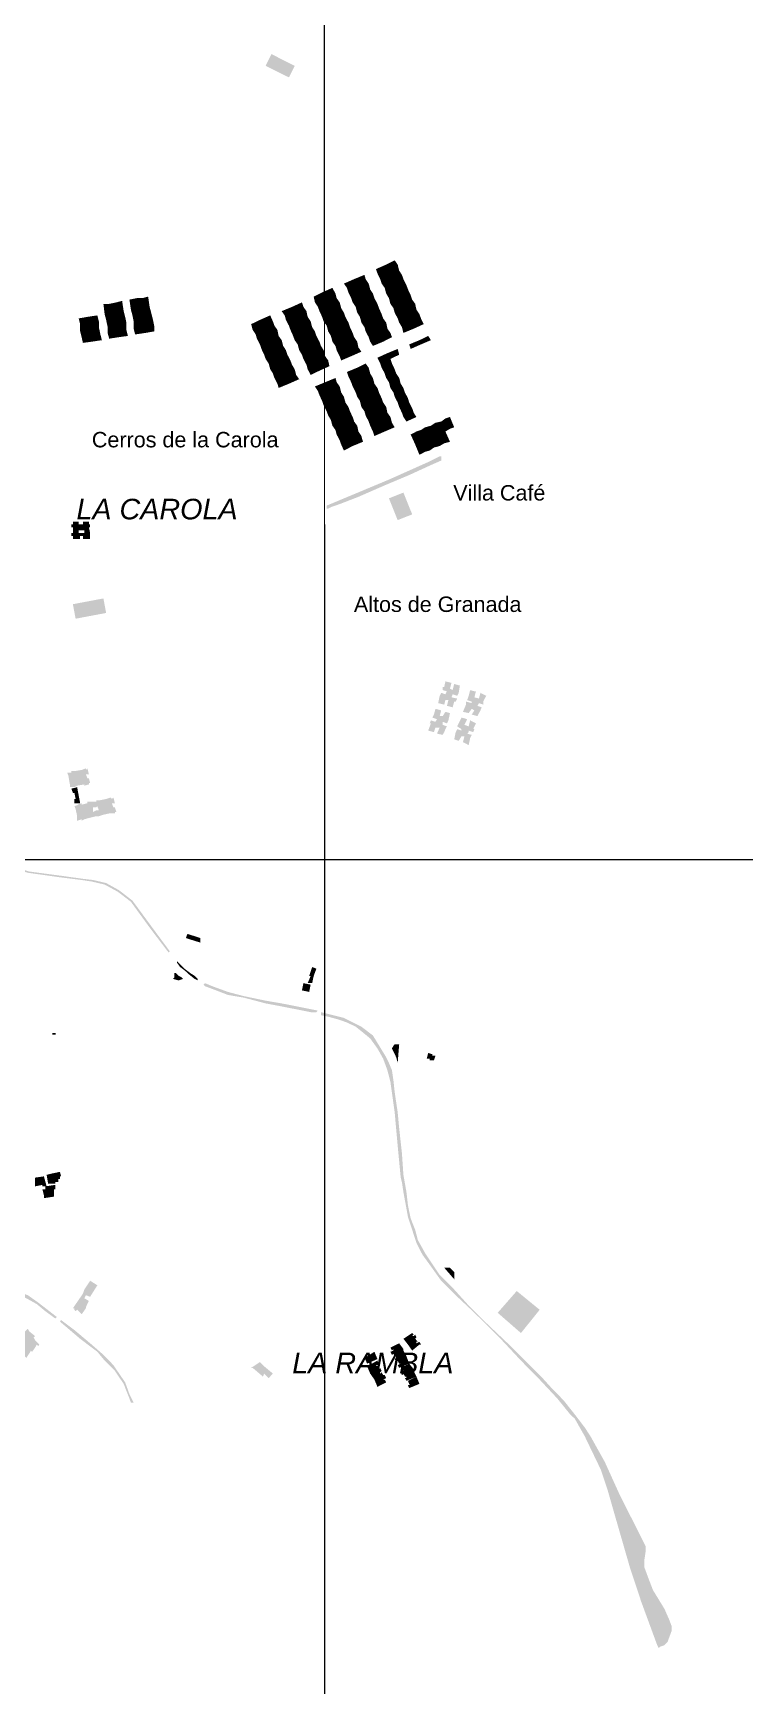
# Model space of a CAD drawing. Header units: millimetres. Extents: x -3588 to 75209, y -3737 to 38254.
# Drawn here: x 28075 to 28741, y 3094 to 4636 of the extents above; entities that cross this region are included whole.
import ezdxf

# ---------------------------------------------------------------- set-up
doc = ezdxf.new("R2010")
doc.units = ezdxf.units.MM
for name, color, linetype in [('H', 250, 'Continuous'), ('P', 253, 'Continuous'), ('T', 7, 'Continuous')]:
    doc.layers.add(name, color=color, linetype=linetype)

msp = doc.modelspace()

# ---------------------------------------------------------------- hatches: boundary and pattern name
at = {"layer": 'H', "linetype": 'Continuous'}
for points in [[(28314.583, 4594.945), (28292.85, 4605.683), (28298.211, 4616.694), (28319.945, 4605.683), (28314.583, 4594.945), (28314.583, 4594.945)], [(28406.605, 4415.975), (28397.29, 4412.022), (28395.882, 4415.975), (28405.484, 4420.216), (28406.605, 4415.975), (28406.605, 4415.975)], [(28409.437, 4410.614), (28399.835, 4406.661), (28397.29, 4412.022), (28406.605, 4415.975), (28409.437, 4410.614), (28409.437, 4410.614)], [(28416.207, 4420.216), (28406.605, 4415.975), (28405.484, 4420.216), (28413.39, 4424.169), (28416.207, 4420.216), (28416.207, 4420.216)], [(28417.615, 4414.567), (28409.437, 4410.614), (28406.605, 4415.975), (28416.207, 4420.216), (28417.615, 4414.567), (28417.615, 4414.567)], [(28420.16, 4410.614), (28410.846, 4406.661), (28409.437, 4410.614), (28417.615, 4414.567), (28420.16, 4410.614), (28420.16, 4410.614)], [(28358.065, 4393.122), (28348.463, 4388.881), (28345.63, 4394.242), (28355.233, 4398.483), (28358.065, 4393.122), (28358.065, 4393.122)], [(28378.39, 4402.436), (28368.788, 4398.483), (28365.955, 4402.436), (28375.557, 4406.661), (28378.39, 4402.436), (28378.39, 4402.436)], [(28379.51, 4398.483), (28370.196, 4394.242), (28368.788, 4398.483), (28378.39, 4402.436), (28379.51, 4398.483), (28379.51, 4398.483)], [(28382.327, 4393.122), (28372.741, 4388.881), (28370.196, 4394.242), (28379.51, 4398.483), (28382.327, 4393.122), (28382.327, 4393.122)], [(28386.28, 4406.661), (28378.39, 4402.436), (28375.557, 4406.661), (28385.16, 4410.614), (28386.28, 4406.661), (28386.28, 4406.661)], [(28389.113, 4402.436), (28379.51, 4398.483), (28378.39, 4402.436), (28386.28, 4406.661), (28389.113, 4402.436), (28389.113, 4402.436)], [(28390.521, 4397.059), (28382.327, 4393.122), (28379.51, 4398.483), (28389.113, 4402.436), (28390.521, 4397.059), (28390.521, 4397.059)], [(28393.065, 4393.122), (28383.751, 4388.881), (28382.327, 4393.122), (28390.521, 4397.059), (28393.065, 4393.122), (28393.065, 4393.122)], [(28410.846, 4406.661), (28401.243, 4402.436), (28399.835, 4406.661), (28409.437, 4410.614), (28410.846, 4406.661), (28410.846, 4406.661)], [(28413.39, 4402.436), (28404.076, 4398.483), (28401.243, 4402.436), (28410.846, 4406.661), (28413.39, 4402.436), (28413.39, 4402.436)], [(28414.799, 4397.059), (28405.484, 4393.122), (28404.076, 4398.483), (28413.39, 4402.436), (28414.799, 4397.059), (28414.799, 4397.059)], [(28417.615, 4393.122), (28408.029, 4388.881), (28405.484, 4393.122), (28414.799, 4397.059), (28417.615, 4393.122), (28417.615, 4393.122)], [(28421.568, 4406.661), (28413.39, 4402.436), (28410.846, 4406.661), (28420.16, 4410.614), (28421.568, 4406.661), (28421.568, 4406.661)], [(28424.401, 4401.012), (28414.799, 4397.059), (28413.39, 4402.436), (28421.568, 4406.661), (28424.401, 4401.012), (28424.401, 4401.012)], [(28425.809, 4397.059), (28417.615, 4393.122), (28414.799, 4397.059), (28424.401, 4401.012), (28425.809, 4397.059), (28425.809, 4397.059)], [(28428.354, 4391.698), (28419.04, 4387.473), (28417.615, 4393.122), (28425.809, 4397.059), (28428.354, 4391.698), (28428.354, 4391.698)], [(28148.033, 4375.326), (28142.383, 4373.917), (28141.263, 4383.52), (28146.624, 4383.52), (28148.033, 4375.326), (28148.033, 4375.326)], [(28154.818, 4376.734), (28151.986, 4375.326), (28148.033, 4375.326), (28146.624, 4383.52), (28153.394, 4384.928), (28154.818, 4376.734), (28154.818, 4376.734)], [(28160.179, 4376.734), (28154.818, 4376.734), (28153.394, 4384.928), (28158.755, 4386.336), (28160.179, 4376.734), (28160.179, 4376.734)], [(28173.719, 4379.567), (28166.949, 4378.158), (28165.541, 4387.473), (28172.31, 4388.881), (28173.719, 4379.567), (28173.719, 4379.567)], [(28179.08, 4380.687), (28176.263, 4379.567), (28173.719, 4379.567), (28172.31, 4388.881), (28177.672, 4388.881), (28179.08, 4380.687), (28179.08, 4380.687)], [(28184.457, 4380.687), (28179.08, 4380.687), (28177.672, 4388.881), (28183.033, 4390.289), (28184.457, 4380.687), (28184.457, 4380.687)], [(28328.138, 4380.687), (28318.536, 4376.734), (28317.416, 4380.687), (28326.73, 4384.928), (28328.138, 4380.687), (28328.138, 4380.687)], [(28348.463, 4388.881), (28338.861, 4384.928), (28337.741, 4390.289), (28345.63, 4394.242), (28348.463, 4388.881), (28348.463, 4388.881)], [(28349.871, 4384.928), (28341.678, 4380.687), (28338.861, 4384.928), (28348.463, 4388.881), (28349.871, 4384.928), (28349.871, 4384.928)], [(28352.416, 4380.687), (28343.102, 4376.734), (28341.678, 4380.687), (28349.871, 4384.928), (28352.416, 4380.687), (28352.416, 4380.687)], [(28359.186, 4388.881), (28349.871, 4384.928), (28348.463, 4388.881), (28358.065, 4393.122), (28359.186, 4388.881), (28359.186, 4388.881)], [(28362.002, 4384.928), (28352.416, 4380.687), (28349.871, 4384.928), (28359.186, 4388.881), (28362.002, 4384.928), (28362.002, 4384.928)], [(28363.427, 4379.567), (28353.824, 4375.326), (28352.416, 4380.687), (28362.002, 4384.928), (28363.427, 4379.567), (28363.427, 4379.567)], [(28383.751, 4388.881), (28374.149, 4384.928), (28372.741, 4388.881), (28382.327, 4393.122), (28383.751, 4388.881), (28383.751, 4388.881)], [(28386.28, 4384.928), (28376.966, 4380.687), (28374.149, 4384.928), (28383.751, 4388.881), (28386.28, 4384.928), (28386.28, 4384.928)], [(28387.704, 4379.567), (28378.39, 4375.326), (28376.966, 4380.687), (28386.28, 4384.928), (28387.704, 4379.567), (28387.704, 4379.567)], [(28394.474, 4388.881), (28386.28, 4384.928), (28383.751, 4388.881), (28393.065, 4393.122), (28394.474, 4388.881), (28394.474, 4388.881)], [(28397.29, 4383.52), (28387.704, 4379.567), (28386.28, 4384.928), (28394.474, 4388.881), (28397.29, 4383.52), (28397.29, 4383.52)], [(28398.715, 4379.567), (28390.521, 4375.326), (28387.704, 4379.567), (28397.29, 4383.52), (28398.715, 4379.567), (28398.715, 4379.567)], [(28419.04, 4387.473), (28409.437, 4383.52), (28408.029, 4388.881), (28417.615, 4393.122), (28419.04, 4387.473), (28419.04, 4387.473)], [(28421.568, 4383.52), (28412.254, 4379.567), (28409.437, 4383.52), (28419.04, 4387.473), (28421.568, 4383.52), (28421.568, 4383.52)], [(28422.976, 4379.567), (28413.39, 4375.326), (28412.254, 4379.567), (28421.568, 4383.52), (28422.976, 4379.567), (28422.976, 4379.567)], [(28429.762, 4387.473), (28421.568, 4383.52), (28419.04, 4387.473), (28428.354, 4391.698), (28429.762, 4387.473), (28429.762, 4387.473)], [(28432.579, 4383.52), (28422.976, 4379.567), (28421.568, 4383.52), (28429.762, 4387.473), (28432.579, 4383.52), (28432.579, 4383.52)], [(28433.715, 4378.158), (28425.809, 4373.917), (28422.976, 4379.567), (28432.579, 4383.52), (28433.715, 4378.158), (28433.715, 4378.158)], [(28127.708, 4366.012), (28119.53, 4364.603), (28118.106, 4369.965), (28126.3, 4371.373), (28127.708, 4366.012), (28127.708, 4366.012)], [(28137.022, 4367.148), (28127.708, 4366.012), (28126.3, 4371.373), (28135.614, 4372.797), (28137.022, 4367.148), (28137.022, 4367.148)], [(28137.022, 4361.787), (28128.844, 4359.242), (28127.708, 4366.012), (28137.022, 4367.148), (28137.022, 4361.787), (28137.022, 4361.787)], [(28151.986, 4369.965), (28143.808, 4368.556), (28142.383, 4373.917), (28148.033, 4375.326), (28151.986, 4375.326), (28151.986, 4369.965), (28151.986, 4369.965)], [(28153.394, 4364.603), (28145.216, 4361.787), (28143.808, 4368.556), (28151.986, 4369.965), (28153.394, 4364.603), (28153.394, 4364.603)], [(28161.588, 4371.373), (28151.986, 4369.965), (28151.986, 4375.326), (28154.818, 4376.734), (28160.179, 4376.734), (28161.588, 4371.373), (28161.588, 4371.373)], [(28162.708, 4366.012), (28153.394, 4364.603), (28151.986, 4369.965), (28161.588, 4371.373), (28162.708, 4366.012), (28162.708, 4366.012)], [(28177.672, 4373.917), (28168.357, 4372.797), (28166.949, 4378.158), (28173.719, 4379.567), (28176.263, 4379.567), (28177.672, 4373.917), (28177.672, 4373.917)], [(28177.672, 4368.556), (28169.494, 4367.148), (28168.357, 4372.797), (28177.672, 4373.917), (28177.672, 4368.556), (28177.672, 4368.556)], [(28179.08, 4361.787), (28169.494, 4360.362), (28169.494, 4367.148), (28177.672, 4368.556), (28179.08, 4361.787), (28179.08, 4361.787)], [(28185.865, 4375.326), (28177.672, 4373.917), (28176.263, 4379.567), (28179.08, 4380.687), (28184.457, 4380.687), (28185.865, 4375.326), (28185.865, 4375.326)], [(28187.274, 4369.965), (28177.672, 4368.556), (28177.672, 4373.917), (28185.865, 4375.326), (28187.274, 4369.965), (28187.274, 4369.965)], [(28188.682, 4363.195), (28179.08, 4361.787), (28177.672, 4368.556), (28187.274, 4369.965), (28188.682, 4363.195), (28188.682, 4363.195)], [(28290.306, 4363.195), (28280.703, 4359.242), (28279.295, 4364.603), (28287.489, 4368.556), (28290.306, 4363.195), (28290.306, 4363.195)], [(28299.62, 4367.148), (28290.306, 4363.195), (28287.489, 4368.556), (28297.091, 4372.797), (28299.62, 4367.148), (28299.62, 4367.148)], [(28301.028, 4363.195), (28291.442, 4359.242), (28290.306, 4363.195), (28299.62, 4367.148), (28301.028, 4363.195), (28301.028, 4363.195)], [(28318.536, 4376.734), (28310.63, 4372.797), (28307.814, 4376.734), (28317.416, 4380.687), (28318.536, 4376.734), (28318.536, 4376.734)], [(28321.353, 4372.797), (28311.767, 4368.556), (28310.63, 4372.797), (28318.536, 4376.734), (28321.353, 4372.797), (28321.353, 4372.797)], [(28322.777, 4367.148), (28314.583, 4363.195), (28311.767, 4368.556), (28321.353, 4372.797), (28322.777, 4367.148), (28322.777, 4367.148)], [(28325.306, 4363.195), (28315.992, 4359.242), (28314.583, 4363.195), (28322.777, 4367.148), (28325.306, 4363.195), (28325.306, 4363.195)], [(28330.955, 4376.734), (28321.353, 4372.797), (28318.536, 4376.734), (28328.138, 4380.687), (28330.955, 4376.734), (28330.955, 4376.734)], [(28332.091, 4371.373), (28322.777, 4367.148), (28321.353, 4372.797), (28330.955, 4376.734), (28332.091, 4371.373), (28332.091, 4371.373)], [(28334.908, 4367.148), (28325.306, 4363.195), (28322.777, 4367.148), (28332.091, 4371.373), (28334.908, 4367.148), (28334.908, 4367.148)], [(28336.316, 4361.787), (28326.73, 4357.834), (28325.306, 4363.195), (28334.908, 4367.148), (28336.316, 4361.787), (28336.316, 4361.787)], [(28353.824, 4375.326), (28345.63, 4371.373), (28343.102, 4376.734), (28352.416, 4380.687), (28353.824, 4375.326), (28353.824, 4375.326)], [(28356.641, 4371.373), (28347.055, 4367.148), (28345.63, 4371.373), (28353.824, 4375.326), (28356.641, 4371.373), (28356.641, 4371.373)], [(28358.065, 4367.148), (28349.871, 4363.195), (28347.055, 4367.148), (28356.641, 4371.373), (28358.065, 4367.148), (28358.065, 4367.148)], [(28360.594, 4361.787), (28351.28, 4357.834), (28349.871, 4363.195), (28358.065, 4367.148), (28360.594, 4361.787), (28360.594, 4361.787)], [(28365.955, 4375.326), (28356.641, 4371.373), (28353.824, 4375.326), (28363.427, 4379.567), (28365.955, 4375.326), (28365.955, 4375.326)], [(28367.38, 4371.373), (28358.065, 4367.148), (28356.641, 4371.373), (28365.955, 4375.326), (28367.38, 4371.373), (28367.38, 4371.373)], [(28370.196, 4366.012), (28360.594, 4361.787), (28358.065, 4367.148), (28367.38, 4371.373), (28370.196, 4366.012), (28370.196, 4366.012)], [(28390.521, 4375.326), (28380.919, 4371.373), (28378.39, 4375.326), (28387.704, 4379.567), (28390.521, 4375.326), (28390.521, 4375.326)], [(28391.929, 4369.965), (28382.327, 4366.012), (28380.919, 4371.373), (28390.521, 4375.326), (28391.929, 4369.965), (28391.929, 4369.965)], [(28394.474, 4366.012), (28385.16, 4361.787), (28382.327, 4366.012), (28391.929, 4369.965), (28394.474, 4366.012), (28394.474, 4366.012)], [(28401.243, 4373.917), (28391.929, 4369.965), (28390.521, 4375.326), (28398.715, 4379.567), (28401.243, 4373.917), (28401.243, 4373.917)], [(28402.652, 4369.965), (28394.474, 4366.012), (28391.929, 4369.965), (28401.243, 4373.917), (28402.652, 4369.965), (28402.652, 4369.965)], [(28405.484, 4366.012), (28395.882, 4361.787), (28394.474, 4366.012), (28402.652, 4369.965), (28405.484, 4366.012), (28405.484, 4366.012)], [(28425.809, 4373.917), (28416.207, 4369.965), (28413.39, 4375.326), (28422.976, 4379.567), (28425.809, 4373.917), (28425.809, 4373.917)], [(28426.929, 4369.965), (28417.615, 4366.012), (28416.207, 4369.965), (28425.809, 4373.917), (28426.929, 4369.965), (28426.929, 4369.965)], [(28429.762, 4366.012), (28420.16, 4361.787), (28417.615, 4366.012), (28426.929, 4369.965), (28429.762, 4366.012), (28429.762, 4366.012)], [(28436.532, 4373.917), (28426.929, 4369.965), (28425.809, 4373.917), (28433.715, 4378.158), (28436.532, 4373.917), (28436.532, 4373.917)], [(28437.94, 4369.965), (28429.762, 4366.012), (28426.929, 4369.965), (28436.532, 4373.917), (28437.94, 4369.965), (28437.94, 4369.965)], [(28440.484, 4364.603), (28431.17, 4360.362), (28429.762, 4366.012), (28437.94, 4369.965), (28440.484, 4364.603), (28440.484, 4364.603)], [(28128.844, 4359.242), (28119.53, 4357.834), (28119.53, 4364.603), (28127.708, 4366.012), (28128.844, 4359.242), (28128.844, 4359.242)], [(28130.253, 4353.593), (28120.938, 4352.472), (28119.53, 4357.834), (28128.844, 4359.242), (28130.253, 4353.593), (28130.253, 4353.593)], [(28130.253, 4348.231), (28122.059, 4347.095), (28120.938, 4352.472), (28130.253, 4353.593), (28130.253, 4348.231), (28130.253, 4348.231)], [(28138.43, 4355.001), (28130.253, 4353.593), (28128.844, 4359.242), (28137.022, 4361.787), (28138.43, 4355.001), (28138.43, 4355.001)], [(28139.855, 4349.64), (28130.253, 4348.231), (28130.253, 4353.593), (28138.43, 4355.001), (28139.855, 4349.64), (28139.855, 4349.64)], [(28154.818, 4357.834), (28145.216, 4356.409), (28145.216, 4361.787), (28153.394, 4364.603), (28154.818, 4357.834), (28154.818, 4357.834)], [(28155.938, 4352.472), (28146.624, 4351.048), (28145.216, 4356.409), (28154.818, 4357.834), (28155.938, 4352.472), (28155.938, 4352.472)], [(28162.708, 4359.242), (28154.818, 4357.834), (28153.394, 4364.603), (28162.708, 4366.012), (28162.708, 4359.242), (28162.708, 4359.242)], [(28164.132, 4353.593), (28155.938, 4352.472), (28154.818, 4357.834), (28162.708, 4359.242), (28164.132, 4353.593), (28164.132, 4353.593)], [(28180.504, 4356.409), (28170.902, 4355.001), (28169.494, 4360.362), (28179.08, 4361.787), (28180.504, 4356.409), (28180.504, 4356.409)], [(28188.682, 4357.834), (28180.504, 4356.409), (28179.08, 4361.787), (28188.682, 4363.195), (28188.682, 4357.834), (28188.682, 4357.834)], [(28291.442, 4359.242), (28283.536, 4355.001), (28280.703, 4359.242), (28290.306, 4363.195), (28291.442, 4359.242), (28291.442, 4359.242)], [(28294.259, 4355.001), (28284.656, 4351.048), (28283.536, 4355.001), (28291.442, 4359.242), (28294.259, 4355.001), (28294.259, 4355.001)], [(28295.667, 4349.64), (28287.489, 4345.687), (28284.656, 4351.048), (28294.259, 4355.001), (28295.667, 4349.64), (28295.667, 4349.64)], [(28303.861, 4359.242), (28294.259, 4355.001), (28291.442, 4359.242), (28301.028, 4363.195), (28303.861, 4359.242), (28303.861, 4359.242)], [(28304.981, 4353.593), (28295.667, 4349.64), (28294.259, 4355.001), (28303.861, 4359.242), (28304.981, 4353.593), (28304.981, 4353.593)], [(28307.814, 4349.64), (28298.211, 4345.687), (28295.667, 4349.64), (28304.981, 4353.593), (28307.814, 4349.64), (28307.814, 4349.64)], [(28326.73, 4357.834), (28318.536, 4353.593), (28315.992, 4359.242), (28325.306, 4363.195), (28326.73, 4357.834), (28326.73, 4357.834)], [(28329.547, 4353.593), (28319.945, 4349.64), (28318.536, 4353.593), (28326.73, 4357.834), (28329.547, 4353.593), (28329.547, 4353.593)], [(28330.955, 4349.64), (28322.777, 4345.687), (28319.945, 4349.64), (28329.547, 4353.593), (28330.955, 4349.64), (28330.955, 4349.64)], [(28338.861, 4357.834), (28329.547, 4353.593), (28326.73, 4357.834), (28336.316, 4361.787), (28338.861, 4357.834), (28338.861, 4357.834)], [(28340.269, 4353.593), (28330.955, 4349.64), (28329.547, 4353.593), (28338.861, 4357.834), (28340.269, 4353.593), (28340.269, 4353.593)], [(28343.102, 4348.231), (28333.5, 4344.279), (28330.955, 4349.64), (28340.269, 4353.593), (28343.102, 4348.231), (28343.102, 4348.231)], [(28362.002, 4357.834), (28353.824, 4353.593), (28351.28, 4357.834), (28360.594, 4361.787), (28362.002, 4357.834), (28362.002, 4357.834)], [(28364.835, 4352.472), (28355.233, 4348.231), (28353.824, 4353.593), (28362.002, 4357.834), (28364.835, 4352.472), (28364.835, 4352.472)], [(28365.955, 4348.231), (28358.065, 4344.279), (28355.233, 4348.231), (28364.835, 4352.472), (28365.955, 4348.231), (28365.955, 4348.231)], [(28371.605, 4361.787), (28362.002, 4357.834), (28360.594, 4361.787), (28370.196, 4366.012), (28371.605, 4361.787), (28371.605, 4361.787)], [(28374.149, 4356.409), (28364.835, 4352.472), (28362.002, 4357.834), (28371.605, 4361.787), (28374.149, 4356.409), (28374.149, 4356.409)], [(28375.557, 4352.472), (28365.955, 4348.231), (28364.835, 4352.472), (28374.149, 4356.409), (28375.557, 4352.472), (28375.557, 4352.472)], [(28378.39, 4348.231), (28368.788, 4344.279), (28365.955, 4348.231), (28375.557, 4352.472), (28378.39, 4348.231), (28378.39, 4348.231)], [(28395.882, 4361.787), (28386.28, 4357.834), (28385.16, 4361.787), (28394.474, 4366.012), (28395.882, 4361.787), (28395.882, 4361.787)], [(28398.715, 4356.409), (28389.113, 4352.472), (28386.28, 4357.834), (28395.882, 4361.787), (28398.715, 4356.409), (28398.715, 4356.409)], [(28399.835, 4352.472), (28390.521, 4348.231), (28389.113, 4352.472), (28398.715, 4356.409), (28399.835, 4352.472), (28399.835, 4352.472)], [(28402.652, 4348.231), (28393.065, 4344.279), (28390.521, 4348.231), (28399.835, 4352.472), (28402.652, 4348.231), (28402.652, 4348.231)], [(28406.605, 4360.362), (28398.715, 4356.409), (28395.882, 4361.787), (28405.484, 4366.012), (28406.605, 4360.362), (28406.605, 4360.362)], [(28409.437, 4356.409), (28399.835, 4352.472), (28398.715, 4356.409), (28406.605, 4360.362), (28409.437, 4356.409), (28409.437, 4356.409)], [(28410.846, 4352.472), (28402.652, 4348.231), (28399.835, 4352.472), (28409.437, 4356.409), (28410.846, 4352.472), (28410.846, 4352.472)], [(28431.17, 4360.362), (28421.568, 4356.409), (28420.16, 4361.787), (28429.762, 4366.012), (28431.17, 4360.362), (28431.17, 4360.362)], [(28447.254, 4349.64), (28437.94, 4345.687), (28436.532, 4349.64), (28444.725, 4353.593), (28447.254, 4349.64), (28447.254, 4349.64)], [(28298.211, 4345.687), (28288.897, 4341.462), (28287.489, 4345.687), (28295.667, 4349.64), (28298.211, 4345.687), (28298.211, 4345.687)], [(28299.62, 4340.326), (28291.442, 4336.085), (28288.897, 4341.462), (28298.211, 4345.687), (28299.62, 4340.326), (28299.62, 4340.326)], [(28302.452, 4336.085), (28292.85, 4332.148), (28291.442, 4336.085), (28299.62, 4340.326), (28302.452, 4336.085), (28302.452, 4336.085)], [(28303.861, 4332.148), (28295.667, 4327.907), (28292.85, 4332.148), (28302.452, 4336.085), (28303.861, 4332.148), (28303.861, 4332.148)], [(28309.222, 4344.279), (28299.62, 4340.326), (28298.211, 4345.687), (28307.814, 4349.64), (28309.222, 4344.279), (28309.222, 4344.279)], [(28311.767, 4340.326), (28302.452, 4336.085), (28299.62, 4340.326), (28309.222, 4344.279), (28311.767, 4340.326), (28311.767, 4340.326)], [(28313.175, 4336.085), (28303.861, 4332.148), (28302.452, 4336.085), (28311.767, 4340.326), (28313.175, 4336.085), (28313.175, 4336.085)], [(28315.992, 4330.723), (28306.405, 4326.77), (28303.861, 4332.148), (28313.175, 4336.085), (28315.992, 4330.723), (28315.992, 4330.723)], [(28333.5, 4344.279), (28324.186, 4340.326), (28322.777, 4345.687), (28330.955, 4349.64), (28333.5, 4344.279), (28333.5, 4344.279)], [(28334.908, 4340.326), (28326.73, 4336.085), (28324.186, 4340.326), (28333.5, 4344.279), (28334.908, 4340.326), (28334.908, 4340.326)], [(28337.741, 4336.085), (28328.138, 4332.148), (28326.73, 4336.085), (28334.908, 4340.326), (28337.741, 4336.085), (28337.741, 4336.085)], [(28338.861, 4330.723), (28330.955, 4326.77), (28328.138, 4332.148), (28337.741, 4336.085), (28338.861, 4330.723), (28338.861, 4330.723)], [(28344.51, 4344.279), (28334.908, 4340.326), (28333.5, 4344.279), (28343.102, 4348.231), (28344.51, 4344.279), (28344.51, 4344.279)], [(28347.055, 4340.326), (28337.741, 4336.085), (28334.908, 4340.326), (28344.51, 4344.279), (28347.055, 4340.326), (28347.055, 4340.326)], [(28348.463, 4334.676), (28338.861, 4330.723), (28337.741, 4336.085), (28347.055, 4340.326), (28348.463, 4334.676), (28348.463, 4334.676)], [(28368.788, 4344.279), (28359.186, 4340.326), (28358.065, 4344.279), (28365.955, 4348.231), (28368.788, 4344.279), (28368.788, 4344.279)], [(28370.196, 4338.917), (28362.002, 4334.676), (28359.186, 4340.326), (28368.788, 4344.279), (28370.196, 4338.917), (28370.196, 4338.917)], [(28372.741, 4334.676), (28363.427, 4330.723), (28362.002, 4334.676), (28370.196, 4338.917), (28372.741, 4334.676), (28372.741, 4334.676)], [(28379.51, 4342.87), (28370.196, 4338.917), (28368.788, 4344.279), (28378.39, 4348.231), (28379.51, 4342.87), (28379.51, 4342.87)], [(28382.327, 4338.917), (28372.741, 4334.676), (28370.196, 4338.917), (28379.51, 4342.87), (28382.327, 4338.917), (28382.327, 4338.917)], [(28409.437, 4332.148), (28399.835, 4327.907), (28397.29, 4333.268), (28406.605, 4337.509), (28409.437, 4332.148), (28409.437, 4332.148)], [(28417.615, 4336.085), (28409.437, 4332.148), (28406.605, 4337.509), (28416.207, 4341.462), (28417.615, 4336.085), (28417.615, 4336.085)], [(28437.94, 4345.687), (28428.354, 4341.462), (28426.929, 4345.687), (28436.532, 4349.64), (28437.94, 4345.687), (28437.94, 4345.687)], [(28306.405, 4326.77), (28297.091, 4322.546), (28295.667, 4327.907), (28303.861, 4332.148), (28306.405, 4326.77), (28306.405, 4326.77)], [(28307.814, 4322.546), (28299.62, 4318.593), (28297.091, 4322.546), (28306.405, 4326.77), (28307.814, 4322.546), (28307.814, 4322.546)], [(28310.63, 4318.593), (28301.028, 4314.352), (28299.62, 4318.593), (28307.814, 4322.546), (28310.63, 4318.593), (28310.63, 4318.593)], [(28317.416, 4326.77), (28307.814, 4322.546), (28306.405, 4326.77), (28315.992, 4330.723), (28317.416, 4326.77), (28317.416, 4326.77)], [(28319.945, 4322.546), (28310.63, 4318.593), (28307.814, 4322.546), (28317.416, 4326.77), (28319.945, 4322.546), (28319.945, 4322.546)], [(28321.353, 4317.184), (28311.767, 4313.231), (28310.63, 4318.593), (28319.945, 4322.546), (28321.353, 4317.184), (28321.353, 4317.184)], [(28341.678, 4326.77), (28332.091, 4322.546), (28330.955, 4326.77), (28338.861, 4330.723), (28341.678, 4326.77), (28341.678, 4326.77)], [(28343.102, 4321.137), (28334.908, 4317.184), (28332.091, 4322.546), (28341.678, 4326.77), (28343.102, 4321.137), (28343.102, 4321.137)], [(28351.28, 4330.723), (28341.678, 4326.77), (28338.861, 4330.723), (28348.463, 4334.676), (28351.28, 4330.723), (28351.28, 4330.723)], [(28352.416, 4325.362), (28343.102, 4321.137), (28341.678, 4326.77), (28351.28, 4330.723), (28352.416, 4325.362), (28352.416, 4325.362)], [(28379.51, 4320.001), (28370.196, 4315.76), (28368.788, 4320.001), (28378.39, 4323.954), (28379.51, 4320.001), (28379.51, 4320.001)], [(28382.327, 4314.352), (28372.741, 4310.399), (28370.196, 4315.76), (28379.51, 4320.001), (28382.327, 4314.352), (28382.327, 4314.352)], [(28389.113, 4323.954), (28379.51, 4320.001), (28378.39, 4323.954), (28386.28, 4327.907), (28389.113, 4323.954), (28389.113, 4323.954)], [(28390.521, 4318.593), (28382.327, 4314.352), (28379.51, 4320.001), (28389.113, 4323.954), (28390.521, 4318.593), (28390.521, 4318.593)], [(28410.846, 4327.907), (28401.243, 4323.954), (28399.835, 4327.907), (28409.437, 4332.148), (28410.846, 4327.907), (28410.846, 4327.907)], [(28413.39, 4322.546), (28404.076, 4318.593), (28401.243, 4323.954), (28410.846, 4327.907), (28413.39, 4322.546), (28413.39, 4322.546)], [(28414.799, 4318.593), (28405.484, 4314.352), (28404.076, 4318.593), (28413.39, 4322.546), (28414.799, 4318.593), (28414.799, 4318.593)], [(28311.767, 4313.231), (28303.861, 4308.99), (28301.028, 4314.352), (28310.63, 4318.593), (28311.767, 4313.231), (28311.767, 4313.231)], [(28314.583, 4308.99), (28304.981, 4305.037), (28303.861, 4308.99), (28311.767, 4313.231), (28314.583, 4308.99), (28314.583, 4308.99)], [(28324.186, 4313.231), (28314.583, 4308.99), (28311.767, 4313.231), (28321.353, 4317.184), (28324.186, 4313.231), (28324.186, 4313.231)], [(28349.871, 4306.446), (28341.678, 4302.221), (28338.861, 4306.446), (28348.463, 4310.399), (28349.871, 4306.446), (28349.871, 4306.446)], [(28352.416, 4302.221), (28343.102, 4298.268), (28341.678, 4302.221), (28349.871, 4306.446), (28352.416, 4302.221), (28352.416, 4302.221)], [(28359.186, 4310.399), (28349.871, 4306.446), (28348.463, 4310.399), (28358.065, 4314.352), (28359.186, 4310.399), (28359.186, 4310.399)], [(28362.002, 4306.446), (28352.416, 4302.221), (28349.871, 4306.446), (28359.186, 4310.399), (28362.002, 4306.446), (28362.002, 4306.446)], [(28363.427, 4300.812), (28353.824, 4296.86), (28352.416, 4302.221), (28362.002, 4306.446), (28363.427, 4300.812), (28363.427, 4300.812)], [(28383.751, 4310.399), (28374.149, 4306.446), (28372.741, 4310.399), (28382.327, 4314.352), (28383.751, 4310.399), (28383.751, 4310.399)], [(28386.28, 4305.037), (28376.966, 4300.812), (28374.149, 4306.446), (28383.751, 4310.399), (28386.28, 4305.037), (28386.28, 4305.037)], [(28387.704, 4300.812), (28378.39, 4296.86), (28376.966, 4300.812), (28386.28, 4305.037), (28387.704, 4300.812), (28387.704, 4300.812)], [(28393.065, 4314.352), (28383.751, 4310.399), (28382.327, 4314.352), (28390.521, 4318.593), (28393.065, 4314.352), (28393.065, 4314.352)], [(28394.474, 4308.99), (28386.28, 4305.037), (28383.751, 4310.399), (28393.065, 4314.352), (28394.474, 4308.99), (28394.474, 4308.99)], [(28397.29, 4305.037), (28387.704, 4300.812), (28386.28, 4305.037), (28394.474, 4308.99), (28397.29, 4305.037), (28397.29, 4305.037)], [(28398.715, 4300.812), (28390.521, 4296.86), (28387.704, 4300.812), (28397.29, 4305.037), (28398.715, 4300.812), (28398.715, 4300.812)], [(28417.615, 4314.352), (28408.029, 4310.399), (28405.484, 4314.352), (28414.799, 4318.593), (28417.615, 4314.352), (28417.615, 4314.352)], [(28419.04, 4308.99), (28409.437, 4305.037), (28408.029, 4310.399), (28417.615, 4314.352), (28419.04, 4308.99), (28419.04, 4308.99)], [(28421.568, 4305.037), (28412.254, 4300.812), (28409.437, 4305.037), (28419.04, 4308.99), (28421.568, 4305.037), (28421.568, 4305.037)], [(28422.976, 4300.812), (28413.39, 4296.86), (28412.254, 4300.812), (28421.568, 4305.037), (28422.976, 4300.812), (28422.976, 4300.812)], [(28353.824, 4296.86), (28345.63, 4292.907), (28343.102, 4298.268), (28352.416, 4302.221), (28353.824, 4296.86), (28353.824, 4296.86)], [(28356.641, 4292.907), (28347.055, 4288.666), (28345.63, 4292.907), (28353.824, 4296.86), (28356.641, 4292.907), (28356.641, 4292.907)], [(28358.065, 4287.257), (28349.871, 4283.304), (28347.055, 4288.666), (28356.641, 4292.907), (28358.065, 4287.257), (28358.065, 4287.257)], [(28365.955, 4296.86), (28356.641, 4292.907), (28353.824, 4296.86), (28363.427, 4300.812), (28365.955, 4296.86), (28365.955, 4296.86)], [(28367.38, 4291.498), (28358.065, 4287.257), (28356.641, 4292.907), (28365.955, 4296.86), (28367.38, 4291.498), (28367.38, 4291.498)], [(28370.196, 4287.257), (28360.594, 4283.304), (28358.065, 4287.257), (28367.38, 4291.498), (28370.196, 4287.257), (28370.196, 4287.257)], [(28390.521, 4296.86), (28380.919, 4292.907), (28378.39, 4296.86), (28387.704, 4300.812), (28390.521, 4296.86), (28390.521, 4296.86)], [(28391.929, 4291.498), (28382.327, 4287.257), (28380.919, 4292.907), (28390.521, 4296.86), (28391.929, 4291.498), (28391.929, 4291.498)], [(28394.474, 4287.257), (28385.16, 4283.304), (28382.327, 4287.257), (28391.929, 4291.498), (28394.474, 4287.257), (28394.474, 4287.257)], [(28401.243, 4295.435), (28391.929, 4291.498), (28390.521, 4296.86), (28398.715, 4300.812), (28401.243, 4295.435), (28401.243, 4295.435)], [(28402.652, 4291.498), (28394.474, 4287.257), (28391.929, 4291.498), (28401.243, 4295.435), (28402.652, 4291.498), (28402.652, 4291.498)], [(28405.484, 4287.257), (28395.882, 4283.304), (28394.474, 4287.257), (28402.652, 4291.498), (28405.484, 4287.257), (28405.484, 4287.257)], [(28425.809, 4295.435), (28416.207, 4291.498), (28413.39, 4296.86), (28422.976, 4300.812), (28425.809, 4295.435), (28425.809, 4295.435)], [(28426.929, 4291.498), (28417.615, 4287.257), (28416.207, 4291.498), (28425.809, 4295.435), (28426.929, 4291.498), (28426.929, 4291.498)], [(28429.762, 4286.121), (28420.16, 4281.896), (28417.615, 4287.257), (28426.929, 4291.498), (28429.762, 4286.121), (28429.762, 4286.121)], [(28360.594, 4283.304), (28351.28, 4279.351), (28349.871, 4283.304), (28358.065, 4287.257), (28360.594, 4283.304), (28360.594, 4283.304)], [(28362.002, 4279.351), (28353.824, 4275.111), (28351.28, 4279.351), (28360.594, 4283.304), (28362.002, 4279.351), (28362.002, 4279.351)], [(28364.835, 4273.702), (28355.233, 4269.749), (28353.824, 4275.111), (28362.002, 4279.351), (28364.835, 4273.702), (28364.835, 4273.702)], [(28365.955, 4269.749), (28358.065, 4265.796), (28355.233, 4269.749), (28364.835, 4273.702), (28365.955, 4269.749), (28365.955, 4269.749)], [(28371.605, 4283.304), (28362.002, 4279.351), (28360.594, 4283.304), (28370.196, 4287.257), (28371.605, 4283.304), (28371.605, 4283.304)], [(28374.149, 4277.943), (28364.835, 4273.702), (28362.002, 4279.351), (28371.605, 4283.304), (28374.149, 4277.943), (28374.149, 4277.943)], [(28375.557, 4273.702), (28365.955, 4269.749), (28364.835, 4273.702), (28374.149, 4277.943), (28375.557, 4273.702), (28375.557, 4273.702)], [(28378.39, 4269.749), (28368.788, 4265.796), (28365.955, 4269.749), (28375.557, 4273.702), (28378.39, 4269.749), (28378.39, 4269.749)], [(28395.882, 4283.304), (28386.28, 4279.351), (28385.16, 4283.304), (28394.474, 4287.257), (28395.882, 4283.304), (28395.882, 4283.304)], [(28398.715, 4277.943), (28389.113, 4273.702), (28386.28, 4279.351), (28395.882, 4283.304), (28398.715, 4277.943), (28398.715, 4277.943)], [(28399.835, 4273.702), (28390.521, 4269.749), (28389.113, 4273.702), (28398.715, 4277.943), (28399.835, 4273.702), (28399.835, 4273.702)], [(28402.652, 4268.341), (28393.065, 4264.388), (28390.521, 4269.749), (28399.835, 4273.702), (28402.652, 4268.341), (28402.652, 4268.341)], [(28406.605, 4281.896), (28398.715, 4277.943), (28395.882, 4283.304), (28405.484, 4287.257), (28406.605, 4281.896), (28406.605, 4281.896)], [(28409.437, 4277.943), (28399.835, 4273.702), (28398.715, 4277.943), (28406.605, 4281.896), (28409.437, 4277.943), (28409.437, 4277.943)], [(28410.846, 4272.582), (28402.652, 4268.341), (28399.835, 4273.702), (28409.437, 4277.943), (28410.846, 4272.582), (28410.846, 4272.582)], [(28431.17, 4281.896), (28421.568, 4277.943), (28420.16, 4281.896), (28429.762, 4286.121), (28431.17, 4281.896), (28431.17, 4281.896)], [(28433.715, 4277.943), (28424.401, 4273.702), (28421.568, 4277.943), (28431.17, 4281.896), (28433.715, 4277.943), (28433.715, 4277.943)], [(28460.809, 4264.388), (28455.448, 4262.98), (28451.495, 4272.582), (28456.856, 4273.702), (28460.809, 4264.388), (28460.809, 4264.388)], [(28465.05, 4266.933), (28460.809, 4264.388), (28456.856, 4273.702), (28460.809, 4276.535), (28465.05, 4266.933), (28465.05, 4266.933)], [(28469.003, 4268.341), (28465.05, 4266.933), (28460.809, 4276.535), (28465.05, 4277.943), (28469.003, 4268.341), (28469.003, 4268.341)], [(28368.788, 4265.796), (28359.186, 4261.571), (28358.065, 4265.796), (28365.955, 4269.749), (28368.788, 4265.796), (28368.788, 4265.796)], [(28370.196, 4260.163), (28362.002, 4256.21), (28359.186, 4261.571), (28368.788, 4265.796), (28370.196, 4260.163), (28370.196, 4260.163)], [(28372.741, 4256.21), (28363.427, 4252.257), (28362.002, 4256.21), (28370.196, 4260.163), (28372.741, 4256.21), (28372.741, 4256.21)], [(28379.51, 4264.388), (28370.196, 4260.163), (28368.788, 4265.796), (28378.39, 4269.749), (28379.51, 4264.388), (28379.51, 4264.388)], [(28382.327, 4260.163), (28372.741, 4256.21), (28370.196, 4260.163), (28379.51, 4264.388), (28382.327, 4260.163), (28382.327, 4260.163)], [(28383.751, 4254.786), (28374.149, 4250.849), (28372.741, 4256.21), (28382.327, 4260.163), (28383.751, 4254.786), (28383.751, 4254.786)], [(28404.076, 4264.388), (28394.474, 4260.163), (28393.065, 4264.388), (28402.652, 4268.341), (28404.076, 4264.388), (28404.076, 4264.388)], [(28413.39, 4268.341), (28404.076, 4264.388), (28402.652, 4268.341), (28410.846, 4272.582), (28413.39, 4268.341), (28413.39, 4268.341)], [(28437.94, 4254.786), (28432.579, 4252.257), (28428.354, 4261.571), (28433.715, 4264.388), (28437.94, 4254.786), (28437.94, 4254.786)], [(28441.893, 4256.21), (28437.94, 4254.786), (28433.715, 4264.388), (28437.94, 4265.796), (28441.893, 4256.21), (28441.893, 4256.21)], [(28446.134, 4259.027), (28441.893, 4256.21), (28437.94, 4265.796), (28441.893, 4268.341), (28446.134, 4259.027), (28446.134, 4259.027)], [(28451.495, 4260.163), (28446.134, 4259.027), (28441.893, 4268.341), (28447.254, 4269.749), (28451.495, 4260.163), (28451.495, 4260.163)], [(28450.087, 4249.425), (28446.134, 4246.608), (28441.893, 4256.21), (28446.134, 4259.027), (28450.087, 4249.425), (28450.087, 4249.425)], [(28455.448, 4250.849), (28450.087, 4249.425), (28446.134, 4259.027), (28451.495, 4260.163), (28455.448, 4250.849), (28455.448, 4250.849)], [(28455.448, 4262.98), (28451.495, 4260.163), (28447.254, 4269.749), (28451.495, 4272.582), (28455.448, 4262.98), (28455.448, 4262.98)], [(28459.689, 4253.377), (28455.448, 4250.849), (28451.495, 4260.163), (28455.448, 4262.98), (28459.689, 4253.377), (28459.689, 4253.377)], [(28465.05, 4254.786), (28459.689, 4253.377), (28455.448, 4262.98), (28460.809, 4264.388), (28465.05, 4254.786), (28465.05, 4254.786)], [(28374.149, 4250.849), (28365.955, 4246.608), (28363.427, 4252.257), (28372.741, 4256.21), (28374.149, 4250.849), (28374.149, 4250.849)], [(28441.893, 4245.472), (28436.532, 4242.655), (28432.579, 4252.257), (28437.94, 4254.786), (28441.893, 4245.472), (28441.893, 4245.472)], [(28446.134, 4246.608), (28441.893, 4245.472), (28437.94, 4254.786), (28441.893, 4256.21), (28446.134, 4246.608), (28446.134, 4246.608)], [(28444.725, 4235.885), (28455.448, 4241.247), (28456.856, 4241.247), (28456.856, 4239.838), (28456.856, 4238.702), (28456.856, 4237.294), (28447.254, 4233.053), (28426.929, 4223.739), (28404.076, 4214.136), (28379.51, 4203.414), (28362.002, 4196.644), (28353.824, 4193.812), (28351.28, 4192.403), (28349.871, 4192.403), (28349.871, 4193.812), (28349.871, 4195.236), (28389.113, 4211.608), (28408.029, 4219.514), (28444.725, 4235.885), (28444.725, 4235.885)], [(28416.207, 4181.681), (28408.029, 4202.006), (28421.568, 4207.367), (28429.762, 4187.042), (28416.207, 4181.681), (28416.207, 4181.681)], [(28127.708, 4180.273), (28127.708, 4177.728), (28128.844, 4177.728), (28128.844, 4174.911), (28127.708, 4174.911), (28128.844, 4169.55), (28128.844, 4166.717), (28128.844, 4164.173), (28122.059, 4164.173), (28122.059, 4166.717), (28123.483, 4169.55), (28123.483, 4172.079), (28118.106, 4172.079), (28118.106, 4169.55), (28123.483, 4169.55), (28122.059, 4166.717), (28119.53, 4166.717), (28119.53, 4164.173), (28112.744, 4164.173), (28112.744, 4166.717), (28111.336, 4166.717), (28111.336, 4169.55), (28112.744, 4169.55), (28112.744, 4174.911), (28111.336, 4174.911), (28111.336, 4177.728), (28112.744, 4177.728), (28112.744, 4180.273), (28114.169, 4180.273), (28118.106, 4180.273), (28118.106, 4177.728), (28122.059, 4177.728), (28122.059, 4180.273), (28127.708, 4180.273), (28127.708, 4180.273)], [(28115.289, 4089.659), (28112.744, 4103.199), (28141.263, 4108.576), (28143.808, 4095.021), (28115.289, 4089.659), (28115.289, 4089.659)], [(28466.459, 4029.806), (28465.05, 4024.444), (28467.579, 4023.036), (28469.003, 4028.685), (28474.364, 4027.277), (28473.228, 4020.491), (28471.82, 4017.675), (28467.579, 4019.083), (28466.459, 4016.266), (28471.82, 4015.13), (28470.411, 4012.314), (28469.003, 4012.314), (28467.579, 4006.952), (28462.218, 4008.361), (28463.626, 4013.722), (28460.809, 4013.722), (28459.689, 4009.481), (28454.04, 4010.889), (28455.448, 4017.675), (28456.856, 4020.491), (28460.809, 4019.083), (28462.218, 4021.9), (28458.265, 4023.036), (28458.265, 4025.853), (28459.689, 4025.853), (28460.809, 4031.214), (28466.459, 4029.806), (28466.459, 4029.806)], [(28487.903, 4021.9), (28489.328, 4021.9), (28487.903, 4016.266), (28492.144, 4015.13), (28493.553, 4020.491), (28498.914, 4017.675), (28496.097, 4012.314), (28496.097, 4009.481), (28492.144, 4010.889), (28490.736, 4008.361), (28494.689, 4006.952), (28493.553, 4004.12), (28490.736, 3998.758), (28485.375, 4000.167), (28487.903, 4004.12), (28485.375, 4005.528), (28482.542, 4001.575), (28477.181, 4002.711), (28480.014, 4009.481), (28480.014, 4012.314), (28485.375, 4010.889), (28485.375, 4012.314), (28481.134, 4013.722), (28482.542, 4017.675), (28483.951, 4023.036), (28487.903, 4021.9), (28487.903, 4021.9)], [(28465.05, 4001.575), (28463.626, 3994.805), (28462.218, 3991.989), (28458.265, 3993.397), (28458.265, 3990.564), (28462.218, 3989.156), (28460.809, 3986.628), (28459.689, 3983.795), (28458.265, 3981.25), (28452.903, 3982.387), (28455.448, 3988.036), (28451.495, 3988.036), (28450.087, 3983.795), (28444.725, 3985.203), (28447.254, 3991.989), (28446.134, 3991.989), (28447.254, 3994.805), (28451.495, 3993.397), (28452.903, 3995.942), (28448.678, 3997.35), (28450.087, 4000.167), (28451.495, 4005.528), (28456.856, 4004.12), (28455.448, 3998.758), (28458.265, 3998.758), (28460.809, 4002.711), (28465.05, 4001.575), (28465.05, 4001.575)], [(28481.134, 3995.942), (28478.589, 3990.564), (28482.542, 3989.156), (28483.951, 3994.805), (28489.328, 3991.989), (28486.783, 3986.628), (28487.903, 3986.628), (28486.783, 3983.795), (28482.542, 3985.203), (28482.542, 3983.795), (28481.134, 3982.387), (28485.375, 3981.25), (28483.951, 3978.434), (28482.542, 3971.664), (28477.181, 3974.481), (28478.589, 3979.842), (28475.773, 3979.842), (28473.228, 3975.617), (28469.003, 3977.025), (28470.411, 3983.795), (28471.82, 3986.628), (28475.773, 3985.203), (28475.773, 3986.628), (28471.82, 3989.156), (28473.228, 3991.989), (28475.773, 3997.35), (28481.134, 3995.942), (28481.134, 3995.942)], [(28124.891, 3949.915), (28124.891, 3948.507), (28126.3, 3949.915), (28127.708, 3944.554), (28124.891, 3944.554), (28126.3, 3940.601), (28127.708, 3940.601), (28128.844, 3936.376), (28127.708, 3936.376), (28127.708, 3934.968), (28123.483, 3933.831), (28123.483, 3934.968), (28116.697, 3933.831), (28114.169, 3932.423), (28109.928, 3932.423), (28109.928, 3934.968), (28108.519, 3943.145), (28107.383, 3945.978), (28111.336, 3945.978), (28111.336, 3947.386), (28114.169, 3947.386), (28120.938, 3948.507), (28124.891, 3949.915), (28124.891, 3949.915)], [(28116.697, 3932.423), (28119.53, 3917.46), (28114.169, 3917.46), (28114.169, 3921.412), (28115.289, 3921.412), (28114.169, 3927.062), (28112.744, 3927.062), (28111.336, 3931.015), (28116.697, 3932.423), (28116.697, 3932.423)], [(28133.069, 3918.868), (28134.493, 3913.507), (28131.661, 3913.507), (28131.661, 3909.266), (28134.493, 3910.69), (28135.614, 3905.329), (28134.493, 3905.329), (28128.844, 3903.904), (28123.483, 3902.496), (28120.938, 3901.088), (28120.938, 3902.496), (28116.697, 3901.088), (28116.697, 3905.329), (28115.289, 3912.098), (28114.169, 3914.643), (28118.106, 3916.051), (28116.697, 3916.051), (28120.938, 3917.46), (28120.938, 3916.051), (28126.3, 3917.46), (28126.3, 3918.868), (28131.661, 3918.868), (28133.069, 3918.868), (28133.069, 3918.868)], [(28135.614, 3905.329), (28134.493, 3910.69), (28137.022, 3910.69), (28135.614, 3914.643), (28134.493, 3913.507), (28133.069, 3918.868), (28134.493, 3918.868), (28134.493, 3920.276), (28138.43, 3920.276), (28143.808, 3921.412), (28148.033, 3922.821), (28149.169, 3921.412), (28150.577, 3922.821), (28151.986, 3917.46), (28149.169, 3917.46), (28150.577, 3913.507), (28151.986, 3913.507), (28153.394, 3909.266), (28151.986, 3909.266), (28151.986, 3907.857), (28148.033, 3907.857), (28146.624, 3907.857), (28141.263, 3906.737), (28137.022, 3905.329), (28135.614, 3905.329), (28135.614, 3905.329)], [(28061.084, 3855.077), (28061.084, 3856.485), (28062.509, 3856.485), (28072.095, 3853.669), (28101.734, 3849.716), (28122.059, 3846.883), (28131.661, 3845.763), (28143.808, 3842.93), (28155.938, 3836.161), (28168.357, 3826.558), (28187.274, 3800.872), (28203.357, 3779.139), (28202.237, 3778.003), (28185.865, 3799.464), (28166.949, 3825.438), (28154.818, 3834.752), (28142.383, 3841.522), (28130.253, 3844.355), (28120.938, 3845.763), (28100.614, 3848.291), (28070.687, 3852.532), (28061.084, 3855.077), (28061.084, 3855.077)], [(28218.321, 3791.558), (28219.729, 3795.511), (28231.876, 3791.558), (28231.876, 3787.317), (28218.321, 3791.558), (28218.321, 3791.558)], [(28210.143, 3769.825), (28214.368, 3765.584), (28216.913, 3763.056), (28222.562, 3758.815), (28226.515, 3756.27), (28229.332, 3753.453), (28229.332, 3752.045), (28226.515, 3753.453), (28221.154, 3757.678), (28216.913, 3761.631), (28212.96, 3764.464), (28210.143, 3768.417), (28210.143, 3769.825), (28210.143, 3769.825)], [(28340.269, 3763.056), (28337.741, 3756.27), (28334.908, 3756.27), (28333.5, 3756.27), (28336.316, 3764.464), (28340.269, 3763.056), (28340.269, 3763.056)], [(28211.551, 3752.045), (28206.19, 3753.453), (28207.598, 3754.862), (28207.598, 3758.815), (28209.007, 3758.815), (28211.551, 3756.27), (28214.368, 3754.862), (28215.792, 3753.453), (28211.551, 3752.045), (28211.551, 3752.045)], [(28236.117, 3746.668), (28234.693, 3748.092), (28236.117, 3749.501), (28242.887, 3746.668), (28257.562, 3741.307), (28272.526, 3737.354), (28292.85, 3733.129), (28307.814, 3730.584), (28336.316, 3724.935), (28341.678, 3723.815), (28340.269, 3722.406), (28334.908, 3722.406), (28307.814, 3727.768), (28292.85, 3730.584), (28272.526, 3735.945), (28257.562, 3738.49), (28242.887, 3744.139), (28236.117, 3746.668), (28236.117, 3746.668)], [(28334.908, 3748.092), (28333.5, 3741.307), (28326.73, 3742.731), (28328.138, 3749.501), (28334.908, 3748.092), (28334.908, 3748.092)], [(28337.741, 3756.27), (28336.316, 3749.501), (28332.091, 3749.501), (28334.908, 3756.27), (28337.741, 3756.27), (28337.741, 3756.27)], [(28344.51, 3722.406), (28365.955, 3717.029), (28382.327, 3708.851), (28393.065, 3700.657), (28405.484, 3680.333), (28408.029, 3674.971), (28410.846, 3668.202), (28412.254, 3658.599), (28413.39, 3647.877), (28416.207, 3628.961), (28417.615, 3613.997), (28420.16, 3590.856), (28421.568, 3570.531), (28424.401, 3554.431), (28425.809, 3542.012), (28428.354, 3529.882), (28432.579, 3519.159), (28435.123, 3509.557), (28441.893, 3497.41), (28455.448, 3477.085), (28469.003, 3463.546), (28482.542, 3448.583), (28496.097, 3435.028), (28523.192, 3409.342), (28539.563, 3392.97), (28550.302, 3382.247), (28561.313, 3370.101), (28568.082, 3363.331), (28572.035, 3359.09), (28582.757, 3345.551), (28590.951, 3334.812), (28596.313, 3326.634), (28609.852, 3302.357), (28623.407, 3272.43), (28638.37, 3242.791), (28645.14, 3229.236), (28647.973, 3223.603), (28647.973, 3219.65), (28646.548, 3210.047), (28646.548, 3204.686), (28650.501, 3193.964), (28654.742, 3182.953), (28665.465, 3165.445), (28669.706, 3155.843), (28672.25, 3149.073), (28672.25, 3145.12), (28668.297, 3134.398), (28665.465, 3131.565), (28661.512, 3130.157), (28660.103, 3128.749), (28658.695, 3131.565), (28643.732, 3172.215), (28633.009, 3204.686), (28620.862, 3246.744), (28612.684, 3275.263), (28605.899, 3295.587), (28590.951, 3326.634), (28581.637, 3343.006), (28577.396, 3346.959), (28565.249, 3361.923), (28548.878, 3379.415), (28531.386, 3397.211), (28511.061, 3418.944), (28487.903, 3441.797), (28470.411, 3458.185), (28456.856, 3471.724), (28446.134, 3486.688), (28439.364, 3496.002), (28433.715, 3507.012), (28431.17, 3514.918), (28425.809, 3531.29), (28421.568, 3554.431), (28420.16, 3563.745), (28419.04, 3567.986), (28416.207, 3597.625), (28413.39, 3628.961), (28409.437, 3657.191), (28406.605, 3668.202), (28402.652, 3678.924), (28397.29, 3688.526), (28390.521, 3697.841), (28382.327, 3704.61), (28376.966, 3708.851), (28368.788, 3712.804), (28360.594, 3715.621), (28351.28, 3718.165), (28344.51, 3719.574), (28344.51, 3722.406), (28344.51, 3722.406)], [(28416.207, 3674.971), (28414.799, 3680.333), (28412.254, 3685.694), (28410.846, 3688.526), (28412.254, 3691.071), (28413.39, 3692.479), (28414.799, 3692.479), (28417.615, 3692.479), (28416.207, 3674.971), (28416.207, 3674.971)], [(28444.725, 3684.285), (28448.678, 3683.165), (28448.678, 3681.757), (28451.495, 3681.757), (28450.087, 3677.516), (28446.134, 3677.516), (28446.134, 3678.924), (28443.301, 3678.924), (28444.725, 3684.285), (28444.725, 3684.285)], [(28444.725, 3684.285), (28448.678, 3683.165), (28448.678, 3681.757), (28451.495, 3681.757), (28450.087, 3677.516), (28446.134, 3677.516), (28446.134, 3678.924), (28443.301, 3678.924), (28444.725, 3684.285), (28444.725, 3684.285)], [(28085.65, 3569.123), (28088.195, 3559.809), (28084.242, 3559.809), (28084.242, 3561.217), (28077.456, 3559.809), (28077.456, 3567.986), (28085.65, 3569.123), (28085.65, 3569.123)], [(28088.195, 3570.531), (28093.844, 3571.939), (28100.614, 3573.348), (28101.734, 3569.123), (28100.614, 3569.123), (28100.614, 3566.578), (28099.205, 3566.578), (28099.205, 3563.745), (28096.373, 3563.745), (28096.373, 3562.337), (28089.603, 3562.337), (28088.195, 3570.531), (28088.195, 3570.531)], [(28087.058, 3559.809), (28096.373, 3561.217), (28096.373, 3556.976), (28094.964, 3556.976), (28094.964, 3550.206), (28085.65, 3548.798), (28085.65, 3551.615), (28084.242, 3556.976), (28087.058, 3556.976), (28087.058, 3559.809), (28087.058, 3559.809)], [(28135.614, 3467.499), (28128.844, 3456.761), (28124.891, 3458.185), (28123.483, 3455.352), (28127.708, 3452.808), (28124.891, 3447.174), (28124.891, 3446.038), (28120.938, 3440.389), (28116.697, 3444.63), (28115.289, 3443.222), (28114.169, 3444.63), (28114.169, 3446.038), (28112.744, 3446.038), (28122.059, 3459.593), (28123.483, 3463.546), (28128.844, 3471.724), (28135.614, 3467.499), (28135.614, 3467.499)], [(28469.003, 3473.132), (28459.689, 3483.871), (28465.05, 3483.871), (28469.003, 3479.918), (28469.003, 3473.132), (28469.003, 3473.132)], [(28096.373, 3436.436), (28087.058, 3443.222), (28078.881, 3449.991), (28069.278, 3455.352), (28059.964, 3459.593), (28050.362, 3462.122), (28043.592, 3464.955), (28030.037, 3466.363), (28009.713, 3466.363), (28009.713, 3467.499), (28030.037, 3467.499), (28043.592, 3466.363), (28059.964, 3462.122), (28070.687, 3458.185), (28080.289, 3451.399), (28097.781, 3437.86), (28096.373, 3436.436), (28096.373, 3436.436)], [(28548.878, 3444.63), (28531.386, 3422.897), (28509.653, 3441.797), (28527.433, 3462.122), (28548.878, 3444.63), (28548.878, 3444.63)], [(28058.556, 3407.933), (28061.084, 3413.295), (28062.509, 3416.111), (28065.325, 3413.295), (28067.87, 3416.111), (28065.325, 3418.944), (28066.734, 3421.472), (28067.87, 3424.305), (28070.687, 3426.85), (28072.095, 3424.305), (28077.456, 3420.064), (28076.048, 3418.944), (28077.456, 3416.111), (28081.409, 3412.158), (28080.289, 3410.75), (28078.881, 3412.158), (28077.456, 3409.342), (28074.64, 3405.389), (28073.519, 3406.525), (28072.095, 3403.98), (28069.278, 3399.739), (28066.734, 3402.572), (28065.325, 3401.148), (28058.556, 3407.933), (28058.556, 3407.933)], [(28114.169, 3425.713), (28130.253, 3412.158), (28141.263, 3402.572), (28150.577, 3392.97), (28155.938, 3385.064), (28161.588, 3376.886), (28165.541, 3365.876), (28169.494, 3357.97), (28166.949, 3357.97), (28165.541, 3361.923), (28160.179, 3375.462), (28151.986, 3387.609), (28142.383, 3397.211), (28135.614, 3405.389), (28119.53, 3417.536), (28100.614, 3433.619), (28101.734, 3435.028), (28114.169, 3425.713), (28114.169, 3425.713)], [(28409.437, 3409.342), (28417.615, 3413.295), (28421.568, 3407.933), (28410.846, 3402.572), (28409.437, 3405.389), (28412.254, 3406.525), (28412.254, 3407.933), (28410.846, 3406.525), (28409.437, 3409.342), (28409.437, 3409.342)], [(28431.17, 3421.472), (28429.762, 3420.064), (28431.17, 3420.064), (28432.579, 3421.472), (28433.715, 3418.944), (28432.579, 3417.536), (28425.809, 3412.158), (28421.568, 3417.536), (28429.762, 3422.897), (28431.17, 3421.472), (28431.17, 3421.472)], [(28435.123, 3414.703), (28433.715, 3414.703), (28433.715, 3413.295), (28436.532, 3414.703), (28437.94, 3412.158), (28436.532, 3412.158), (28429.762, 3406.525), (28425.809, 3412.158), (28432.579, 3417.536), (28435.123, 3414.703), (28435.123, 3414.703)], [(28299.62, 3385.064), (28295.667, 3380.823), (28291.442, 3385.064), (28290.306, 3382.247), (28280.703, 3390.425), (28279.295, 3390.425), (28287.489, 3395.787), (28291.442, 3391.834), (28299.62, 3385.064), (28299.62, 3385.064)], [(28387.704, 3394.378), (28385.16, 3399.739), (28394.474, 3405.389), (28397.29, 3398.619), (28387.704, 3394.378), (28387.704, 3394.378)], [(28398.715, 3392.97), (28395.882, 3392.97), (28397.29, 3391.834), (28398.715, 3389.017), (28390.521, 3385.064), (28387.704, 3391.834), (28397.29, 3397.211), (28398.715, 3392.97), (28398.715, 3392.97)], [(28421.568, 3407.933), (28421.568, 3406.525), (28424.401, 3401.148), (28414.799, 3395.787), (28413.39, 3398.619), (28414.799, 3399.739), (28414.799, 3401.148), (28413.39, 3401.148), (28412.254, 3403.98), (28421.568, 3407.933), (28421.568, 3407.933)], [(28424.401, 3401.148), (28426.929, 3394.378), (28417.615, 3390.425), (28416.207, 3392.97), (28419.04, 3394.378), (28417.615, 3394.378), (28416.207, 3397.211), (28424.401, 3401.148), (28424.401, 3401.148)], [(28426.929, 3394.378), (28431.17, 3389.017), (28420.16, 3383.656), (28419.04, 3386.2), (28421.568, 3387.609), (28421.568, 3389.017), (28420.16, 3387.609), (28419.04, 3390.425), (28426.929, 3394.378), (28426.929, 3394.378)], [(28401.243, 3387.609), (28399.835, 3386.2), (28399.835, 3385.064), (28401.243, 3386.2), (28402.652, 3383.656), (28394.474, 3379.415), (28390.521, 3385.064), (28398.715, 3389.017), (28399.835, 3390.425), (28401.243, 3387.609), (28401.243, 3387.609)], [(28405.484, 3380.823), (28402.652, 3379.415), (28404.076, 3379.415), (28405.484, 3376.886), (28397.29, 3372.645), (28394.474, 3379.415), (28402.652, 3383.656), (28404.076, 3383.656), (28405.484, 3380.823), (28405.484, 3380.823)], [(28431.17, 3389.017), (28431.17, 3387.609), (28433.715, 3382.247), (28424.401, 3378.294), (28422.976, 3380.823), (28424.401, 3380.823), (28424.401, 3382.247), (28422.976, 3382.247), (28421.568, 3385.064), (28431.17, 3389.017), (28431.17, 3389.017)], [(28433.715, 3382.247), (28436.532, 3375.462), (28426.929, 3371.509), (28425.809, 3374.053), (28428.354, 3375.462), (28426.929, 3375.462), (28425.809, 3378.294), (28433.715, 3382.247), (28433.715, 3382.247)]]:
    msp.add_hatch(color=256, dxfattribs=at).paths.add_polyline_path(points)

# ---------------------------------------------------------------- linework, layer by layer
at = {"layer": 'P', "const_width": 1.2}
for points in [[(28348.83, -458.979), (28346.929, 8539.645)], [(20623.375, 3864.679), (35824.005, 3864.679)]]:
    msp.add_lwpolyline(points, dxfattribs=at)
at = {"layer": 'P'}
msp.add_lwpolyline([(28093.556, 3702.082), (28096.373, 3702.082)], dxfattribs=at)

# ---------------------------------------------------------------- texts
at = {"layer": 'T', "attachment_point": 1}
for s, insert, char_height in [('{\\fArial|b0|i0|c0|p18;Cerros de la Carola}', (28130.445, 4264.004), 14.40334), ('{\\fArial|b0|i0|c0|p18;Villa Café}', (28468.123, 4214.392), 14.40334), ('{\\fArial|b0|i1|c0|p18;LA CAROLA}', (28116.041, 4201.589), 19.20446), ('{\\fArial|b0|i0|c0|p18;Altos de Granada}', (28375.301, 4110.368), 14.40334), ('{\\fArial|b0|i1|c0|p18;LA RAMBLA}', (28317.688, 3404.605), 19.20446)]:
    msp.add_mtext(s, dxfattribs=dict(at, insert=insert, char_height=char_height))

doc.saveas('drawing.dxf')
